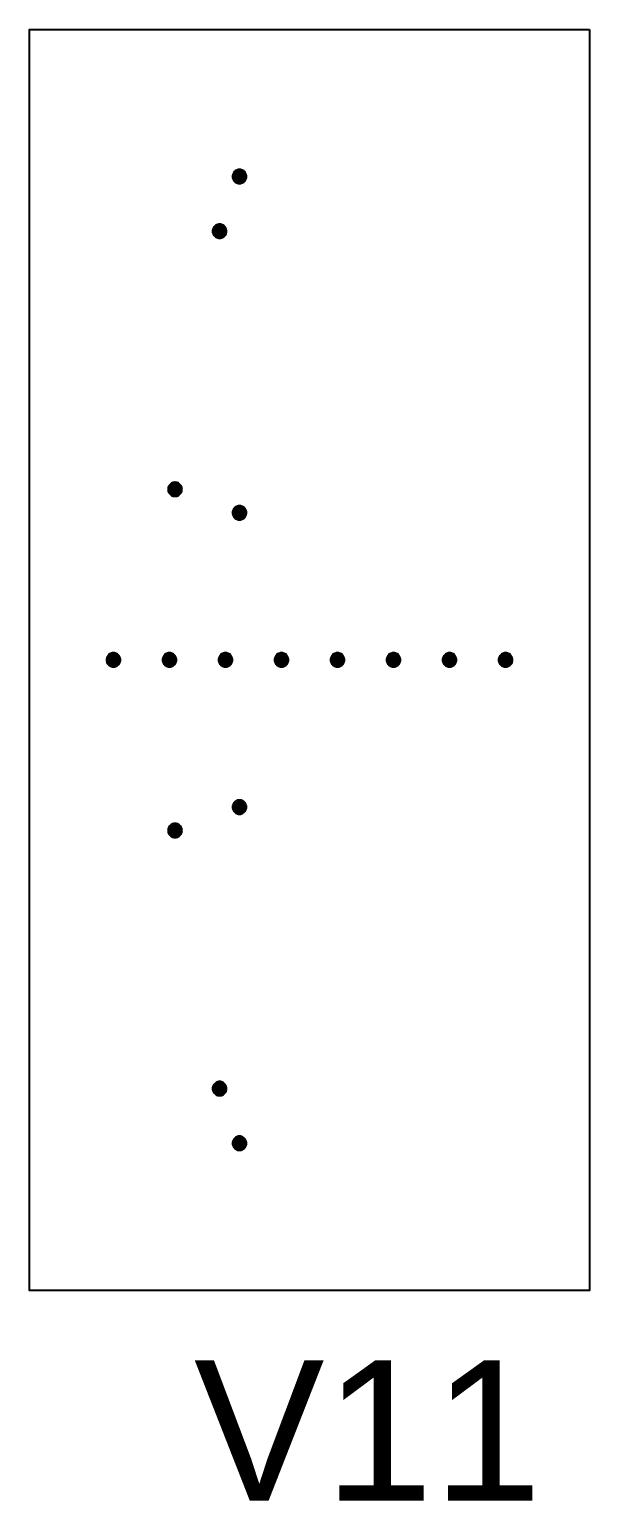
# Model space of a CAD drawing. Extents: x -2 to 177, y -6 to 16.
# Drawn here: x 163 to 167, y 5 to 15.5 of the extents above; entities that cross this region are included whole.
import ezdxf

# ---------------------------------------------------------------- set-up
doc = ezdxf.new("R2010")
doc.units = 0
doc.layers.get('0').update_dxf_attribs({"color": 255, "linetype": 'continuous'})
doc.layers.add('Outline', color=1, linetype='continuous')
doc.layers.add('V11', color=46, linetype='continuous')
doc.styles.get("Standard").update_dxf_attribs({"font": 'ARIAL.TTF'})

msp = doc.modelspace()

# ---------------------------------------------------------------- linework, layer by layer
at = {"layer": 'Outline'}
msp.add_lwpolyline([(167, 15.5), (167, 6.5), (163, 6.5), (163, 15.5)], close=True, dxfattribs=at)
at = {"layer": 'V11'}
for points in [[(164.55, 14.45), (164.55, 14.457), (164.548, 14.463), (164.546, 14.469), (164.543, 14.475), (164.54, 14.48), (164.535, 14.485), (164.53, 14.49), (164.525, 14.493), (164.519, 14.496), (164.513, 14.498), (164.507, 14.5), (164.5, 14.5), (164.493, 14.5), (164.487, 14.498), (164.481, 14.496), (164.475, 14.493), (164.47, 14.49), (164.465, 14.485), (164.46, 14.48), (164.457, 14.475), (164.454, 14.469), (164.452, 14.463), (164.45, 14.457), (164.45, 14.45), (164.45, 14.443), (164.452, 14.437), (164.454, 14.431), (164.457, 14.425), (164.46, 14.42), (164.465, 14.415), (164.47, 14.41), (164.475, 14.407), (164.481, 14.404), (164.487, 14.402), (164.493, 14.4), (164.5, 14.4), (164.507, 14.4), (164.513, 14.402), (164.519, 14.404), (164.525, 14.407), (164.53, 14.41), (164.535, 14.415), (164.54, 14.42), (164.543, 14.425), (164.546, 14.431), (164.548, 14.437), (164.55, 14.443), (164.55, 14.45)], [(164.408, 14.06), (164.408, 14.067), (164.406, 14.073), (164.404, 14.079), (164.401, 14.085), (164.398, 14.09), (164.393, 14.095), (164.388, 14.1), (164.383, 14.103), (164.377, 14.106), (164.371, 14.108), (164.365, 14.11), (164.358, 14.11), (164.352, 14.11), (164.345, 14.108), (164.339, 14.106), (164.333, 14.103), (164.328, 14.1), (164.323, 14.095), (164.318, 14.09), (164.315, 14.085), (164.312, 14.079), (164.31, 14.073), (164.308, 14.067), (164.308, 14.06), (164.308, 14.054), (164.31, 14.047), (164.312, 14.041), (164.315, 14.035), (164.318, 14.03), (164.323, 14.025), (164.328, 14.02), (164.333, 14.017), (164.339, 14.014), (164.345, 14.012), (164.352, 14.01), (164.358, 14.01), (164.365, 14.01), (164.371, 14.012), (164.377, 14.014), (164.383, 14.017), (164.388, 14.02), (164.393, 14.025), (164.398, 14.03), (164.401, 14.035), (164.404, 14.041), (164.406, 14.047), (164.408, 14.054), (164.408, 14.06)], [(164.09, 12.218), (164.089, 12.224), (164.088, 12.231), (164.086, 12.237), (164.083, 12.243), (164.079, 12.248), (164.075, 12.253), (164.07, 12.257), (164.065, 12.261), (164.059, 12.264), (164.052, 12.266), (164.046, 12.267), (164.04, 12.268), (164.033, 12.267), (164.027, 12.266), (164.02, 12.264), (164.015, 12.261), (164.009, 12.257), (164.004, 12.253), (164, 12.248), (163.996, 12.243), (163.993, 12.237), (163.991, 12.231), (163.99, 12.224), (163.99, 12.218), (163.99, 12.211), (163.991, 12.205), (163.993, 12.198), (163.996, 12.193), (164, 12.187), (164.004, 12.182), (164.009, 12.178), (164.015, 12.174), (164.02, 12.171), (164.027, 12.169), (164.033, 12.168), (164.04, 12.168), (164.046, 12.168), (164.052, 12.169), (164.059, 12.171), (164.065, 12.174), (164.07, 12.178), (164.075, 12.182), (164.079, 12.187), (164.083, 12.193), (164.086, 12.198), (164.088, 12.205), (164.089, 12.211), (164.09, 12.218)], [(164.55, 12.05), (164.55, 12.057), (164.548, 12.063), (164.546, 12.069), (164.543, 12.075), (164.54, 12.08), (164.535, 12.085), (164.53, 12.09), (164.525, 12.093), (164.519, 12.096), (164.513, 12.098), (164.507, 12.1), (164.5, 12.1), (164.493, 12.1), (164.487, 12.098), (164.481, 12.096), (164.475, 12.093), (164.47, 12.09), (164.465, 12.085), (164.46, 12.08), (164.457, 12.075), (164.454, 12.069), (164.452, 12.063), (164.45, 12.057), (164.45, 12.05), (164.45, 12.043), (164.452, 12.037), (164.454, 12.031), (164.457, 12.025), (164.46, 12.02), (164.465, 12.015), (164.47, 12.01), (164.475, 12.007), (164.481, 12.004), (164.487, 12.002), (164.493, 12), (164.5, 12), (164.507, 12), (164.513, 12.002), (164.519, 12.004), (164.525, 12.007), (164.53, 12.01), (164.535, 12.015), (164.54, 12.02), (164.543, 12.025), (164.546, 12.031), (164.548, 12.037), (164.55, 12.043), (164.55, 12.05)], [(163.65, 11), (163.65, 11.007), (163.648, 11.013), (163.646, 11.019), (163.643, 11.025), (163.64, 11.03), (163.635, 11.035), (163.63, 11.04), (163.625, 11.043), (163.619, 11.046), (163.613, 11.048), (163.607, 11.05), (163.6, 11.05), (163.593, 11.05), (163.587, 11.048), (163.581, 11.046), (163.575, 11.043), (163.57, 11.04), (163.565, 11.035), (163.56, 11.03), (163.557, 11.025), (163.554, 11.019), (163.552, 11.013), (163.55, 11.007), (163.55, 11), (163.55, 10.993), (163.552, 10.987), (163.554, 10.981), (163.557, 10.975), (163.56, 10.97), (163.565, 10.965), (163.57, 10.96), (163.575, 10.957), (163.581, 10.954), (163.587, 10.952), (163.593, 10.95), (163.6, 10.95), (163.607, 10.95), (163.613, 10.952), (163.619, 10.954), (163.625, 10.957), (163.63, 10.96), (163.635, 10.965), (163.64, 10.97), (163.643, 10.975), (163.646, 10.981), (163.648, 10.987), (163.65, 10.993), (163.65, 11)], [(164.05, 11), (164.05, 11.007), (164.048, 11.013), (164.046, 11.019), (164.043, 11.025), (164.04, 11.03), (164.035, 11.035), (164.03, 11.04), (164.025, 11.043), (164.019, 11.046), (164.013, 11.048), (164.007, 11.05), (164, 11.05), (163.993, 11.05), (163.987, 11.048), (163.981, 11.046), (163.975, 11.043), (163.97, 11.04), (163.965, 11.035), (163.96, 11.03), (163.957, 11.025), (163.954, 11.019), (163.952, 11.013), (163.95, 11.007), (163.95, 11), (163.95, 10.993), (163.952, 10.987), (163.954, 10.981), (163.957, 10.975), (163.96, 10.97), (163.965, 10.965), (163.97, 10.96), (163.975, 10.957), (163.981, 10.954), (163.987, 10.952), (163.993, 10.95), (164, 10.95), (164.007, 10.95), (164.013, 10.952), (164.019, 10.954), (164.025, 10.957), (164.03, 10.96), (164.035, 10.965), (164.04, 10.97), (164.043, 10.975), (164.046, 10.981), (164.048, 10.987), (164.05, 10.993), (164.05, 11)], [(164.45, 11), (164.45, 11.007), (164.448, 11.013), (164.446, 11.019), (164.443, 11.025), (164.44, 11.03), (164.435, 11.035), (164.43, 11.04), (164.425, 11.043), (164.419, 11.046), (164.413, 11.048), (164.407, 11.05), (164.4, 11.05), (164.393, 11.05), (164.387, 11.048), (164.381, 11.046), (164.375, 11.043), (164.37, 11.04), (164.365, 11.035), (164.36, 11.03), (164.357, 11.025), (164.354, 11.019), (164.352, 11.013), (164.35, 11.007), (164.35, 11), (164.35, 10.993), (164.352, 10.987), (164.354, 10.981), (164.357, 10.975), (164.36, 10.97), (164.365, 10.965), (164.37, 10.96), (164.375, 10.957), (164.381, 10.954), (164.387, 10.952), (164.393, 10.95), (164.4, 10.95), (164.407, 10.95), (164.413, 10.952), (164.419, 10.954), (164.425, 10.957), (164.43, 10.96), (164.435, 10.965), (164.44, 10.97), (164.443, 10.975), (164.446, 10.981), (164.448, 10.987), (164.45, 10.993), (164.45, 11)], [(164.85, 11), (164.85, 11.007), (164.848, 11.013), (164.846, 11.019), (164.843, 11.025), (164.84, 11.03), (164.835, 11.035), (164.83, 11.04), (164.825, 11.043), (164.819, 11.046), (164.813, 11.048), (164.807, 11.05), (164.8, 11.05), (164.793, 11.05), (164.787, 11.048), (164.781, 11.046), (164.775, 11.043), (164.77, 11.04), (164.765, 11.035), (164.76, 11.03), (164.757, 11.025), (164.754, 11.019), (164.752, 11.013), (164.75, 11.007), (164.75, 11), (164.75, 10.993), (164.752, 10.987), (164.754, 10.981), (164.757, 10.975), (164.76, 10.97), (164.765, 10.965), (164.77, 10.96), (164.775, 10.957), (164.781, 10.954), (164.787, 10.952), (164.793, 10.95), (164.8, 10.95), (164.807, 10.95), (164.813, 10.952), (164.819, 10.954), (164.825, 10.957), (164.83, 10.96), (164.835, 10.965), (164.84, 10.97), (164.843, 10.975), (164.846, 10.981), (164.848, 10.987), (164.85, 10.993), (164.85, 11)], [(165.25, 11), (165.25, 11.007), (165.248, 11.013), (165.246, 11.019), (165.243, 11.025), (165.24, 11.03), (165.235, 11.035), (165.23, 11.04), (165.225, 11.043), (165.219, 11.046), (165.213, 11.048), (165.207, 11.05), (165.2, 11.05), (165.193, 11.05), (165.187, 11.048), (165.181, 11.046), (165.175, 11.043), (165.17, 11.04), (165.165, 11.035), (165.16, 11.03), (165.157, 11.025), (165.154, 11.019), (165.152, 11.013), (165.15, 11.007), (165.15, 11), (165.15, 10.993), (165.152, 10.987), (165.154, 10.981), (165.157, 10.975), (165.16, 10.97), (165.165, 10.965), (165.17, 10.96), (165.175, 10.957), (165.181, 10.954), (165.187, 10.952), (165.193, 10.95), (165.2, 10.95), (165.207, 10.95), (165.213, 10.952), (165.219, 10.954), (165.225, 10.957), (165.23, 10.96), (165.235, 10.965), (165.24, 10.97), (165.243, 10.975), (165.246, 10.981), (165.248, 10.987), (165.25, 10.993), (165.25, 11)], [(165.65, 11), (165.65, 11.007), (165.648, 11.013), (165.646, 11.019), (165.643, 11.025), (165.64, 11.03), (165.635, 11.035), (165.63, 11.04), (165.625, 11.043), (165.619, 11.046), (165.613, 11.048), (165.607, 11.05), (165.6, 11.05), (165.593, 11.05), (165.587, 11.048), (165.581, 11.046), (165.575, 11.043), (165.57, 11.04), (165.565, 11.035), (165.56, 11.03), (165.557, 11.025), (165.554, 11.019), (165.552, 11.013), (165.55, 11.007), (165.55, 11), (165.55, 10.993), (165.552, 10.987), (165.554, 10.981), (165.557, 10.975), (165.56, 10.97), (165.565, 10.965), (165.57, 10.96), (165.575, 10.957), (165.581, 10.954), (165.587, 10.952), (165.593, 10.95), (165.6, 10.95), (165.607, 10.95), (165.613, 10.952), (165.619, 10.954), (165.625, 10.957), (165.63, 10.96), (165.635, 10.965), (165.64, 10.97), (165.643, 10.975), (165.646, 10.981), (165.648, 10.987), (165.65, 10.993), (165.65, 11)], [(166.05, 11), (166.05, 11.007), (166.048, 11.013), (166.046, 11.019), (166.043, 11.025), (166.04, 11.03), (166.035, 11.035), (166.03, 11.04), (166.025, 11.043), (166.019, 11.046), (166.013, 11.048), (166.007, 11.05), (166, 11.05), (165.993, 11.05), (165.987, 11.048), (165.981, 11.046), (165.975, 11.043), (165.97, 11.04), (165.965, 11.035), (165.96, 11.03), (165.957, 11.025), (165.954, 11.019), (165.952, 11.013), (165.95, 11.007), (165.95, 11), (165.95, 10.993), (165.952, 10.987), (165.954, 10.981), (165.957, 10.975), (165.96, 10.97), (165.965, 10.965), (165.97, 10.96), (165.975, 10.957), (165.981, 10.954), (165.987, 10.952), (165.993, 10.95), (166, 10.95), (166.007, 10.95), (166.013, 10.952), (166.019, 10.954), (166.025, 10.957), (166.03, 10.96), (166.035, 10.965), (166.04, 10.97), (166.043, 10.975), (166.046, 10.981), (166.048, 10.987), (166.05, 10.993), (166.05, 11)], [(166.45, 11), (166.45, 11.007), (166.448, 11.013), (166.446, 11.019), (166.443, 11.025), (166.44, 11.03), (166.435, 11.035), (166.43, 11.04), (166.425, 11.043), (166.419, 11.046), (166.413, 11.048), (166.407, 11.05), (166.4, 11.05), (166.393, 11.05), (166.387, 11.048), (166.381, 11.046), (166.375, 11.043), (166.37, 11.04), (166.365, 11.035), (166.36, 11.03), (166.357, 11.025), (166.354, 11.019), (166.352, 11.013), (166.35, 11.007), (166.35, 11), (166.35, 10.993), (166.352, 10.987), (166.354, 10.981), (166.357, 10.975), (166.36, 10.97), (166.365, 10.965), (166.37, 10.96), (166.375, 10.957), (166.381, 10.954), (166.387, 10.952), (166.393, 10.95), (166.4, 10.95), (166.407, 10.95), (166.413, 10.952), (166.419, 10.954), (166.425, 10.957), (166.43, 10.96), (166.435, 10.965), (166.44, 10.97), (166.443, 10.975), (166.446, 10.981), (166.448, 10.987), (166.45, 10.993), (166.45, 11)], [(164.55, 9.95), (164.55, 9.957), (164.548, 9.963), (164.546, 9.969), (164.543, 9.975), (164.54, 9.98), (164.535, 9.985), (164.53, 9.99), (164.525, 9.993), (164.519, 9.996), (164.513, 9.998), (164.507, 10), (164.5, 10), (164.493, 10), (164.487, 9.998), (164.481, 9.996), (164.475, 9.993), (164.47, 9.99), (164.465, 9.985), (164.46, 9.98), (164.457, 9.975), (164.454, 9.969), (164.452, 9.963), (164.45, 9.957), (164.45, 9.95), (164.45, 9.943), (164.452, 9.937), (164.454, 9.931), (164.457, 9.925), (164.46, 9.92), (164.465, 9.915), (164.47, 9.91), (164.475, 9.907), (164.481, 9.904), (164.487, 9.902), (164.493, 9.9), (164.5, 9.9), (164.507, 9.9), (164.513, 9.902), (164.519, 9.904), (164.525, 9.907), (164.53, 9.91), (164.535, 9.915), (164.54, 9.92), (164.543, 9.925), (164.546, 9.931), (164.548, 9.937), (164.55, 9.943), (164.55, 9.95)], [(164.09, 9.782), (164.089, 9.789), (164.088, 9.795), (164.086, 9.802), (164.083, 9.807), (164.079, 9.813), (164.075, 9.818), (164.07, 9.822), (164.065, 9.826), (164.059, 9.829), (164.052, 9.831), (164.046, 9.832), (164.04, 9.832), (164.033, 9.832), (164.027, 9.831), (164.02, 9.829), (164.015, 9.826), (164.009, 9.822), (164.004, 9.818), (164, 9.813), (163.996, 9.807), (163.993, 9.802), (163.991, 9.795), (163.99, 9.789), (163.99, 9.782), (163.99, 9.776), (163.991, 9.769), (163.993, 9.763), (163.996, 9.757), (164, 9.752), (164.004, 9.747), (164.009, 9.743), (164.015, 9.739), (164.02, 9.736), (164.027, 9.734), (164.033, 9.733), (164.04, 9.732), (164.046, 9.733), (164.052, 9.734), (164.059, 9.736), (164.065, 9.739), (164.07, 9.743), (164.075, 9.747), (164.079, 9.752), (164.083, 9.757), (164.086, 9.763), (164.088, 9.769), (164.089, 9.776), (164.09, 9.782)], [(164.408, 7.94), (164.408, 7.946), (164.406, 7.953), (164.404, 7.959), (164.401, 7.965), (164.398, 7.97), (164.393, 7.975), (164.388, 7.98), (164.383, 7.983), (164.377, 7.986), (164.371, 7.988), (164.365, 7.99), (164.358, 7.99), (164.352, 7.99), (164.345, 7.988), (164.339, 7.986), (164.333, 7.983), (164.328, 7.98), (164.323, 7.975), (164.318, 7.97), (164.315, 7.965), (164.312, 7.959), (164.31, 7.953), (164.308, 7.946), (164.308, 7.94), (164.308, 7.933), (164.31, 7.927), (164.312, 7.921), (164.315, 7.915), (164.318, 7.91), (164.323, 7.905), (164.328, 7.9), (164.333, 7.897), (164.339, 7.894), (164.345, 7.892), (164.352, 7.89), (164.358, 7.89), (164.365, 7.89), (164.371, 7.892), (164.377, 7.894), (164.383, 7.897), (164.388, 7.9), (164.393, 7.905), (164.398, 7.91), (164.401, 7.915), (164.404, 7.921), (164.406, 7.927), (164.408, 7.933), (164.408, 7.94)], [(164.55, 7.55), (164.55, 7.557), (164.548, 7.563), (164.546, 7.569), (164.543, 7.575), (164.54, 7.58), (164.535, 7.585), (164.53, 7.59), (164.525, 7.593), (164.519, 7.596), (164.513, 7.598), (164.507, 7.6), (164.5, 7.6), (164.493, 7.6), (164.487, 7.598), (164.481, 7.596), (164.475, 7.593), (164.47, 7.59), (164.465, 7.585), (164.46, 7.58), (164.457, 7.575), (164.454, 7.569), (164.452, 7.563), (164.45, 7.557), (164.45, 7.55), (164.45, 7.543), (164.452, 7.537), (164.454, 7.531), (164.457, 7.525), (164.46, 7.52), (164.465, 7.515), (164.47, 7.51), (164.475, 7.507), (164.481, 7.504), (164.487, 7.502), (164.493, 7.5), (164.5, 7.5), (164.507, 7.5), (164.513, 7.502), (164.519, 7.504), (164.525, 7.507), (164.53, 7.51), (164.535, 7.515), (164.54, 7.52), (164.543, 7.525), (164.546, 7.531), (164.548, 7.537), (164.55, 7.543), (164.55, 7.55)]]:
    msp.add_lwpolyline(points, close=True, dxfattribs=at)
for points in [[(164.481, 14.496), (164.465, 14.485), (164.5, 14.45)], [(164.5, 14.5), (164.481, 14.496), (164.5, 14.45)], [(164.519, 14.496), (164.5, 14.5), (164.5, 14.45)], [(164.535, 14.485), (164.519, 14.496), (164.5, 14.45)], [(164.454, 14.469), (164.45, 14.45), (164.5, 14.45)], [(164.45, 14.45), (164.454, 14.431), (164.5, 14.45)], [(164.465, 14.485), (164.454, 14.469), (164.5, 14.45)], [(164.454, 14.431), (164.465, 14.415), (164.5, 14.45)], [(164.465, 14.415), (164.481, 14.404), (164.5, 14.45)], [(164.481, 14.404), (164.5, 14.4), (164.5, 14.45)], [(164.546, 14.469), (164.535, 14.485), (164.5, 14.45)], [(164.55, 14.45), (164.546, 14.469), (164.5, 14.45)], [(164.5, 14.4), (164.519, 14.404), (164.5, 14.45)], [(164.519, 14.404), (164.535, 14.415), (164.5, 14.45)], [(164.535, 14.415), (164.546, 14.431), (164.5, 14.45)], [(164.546, 14.431), (164.55, 14.45), (164.5, 14.45)], [(164.312, 14.079), (164.308, 14.06), (164.358, 14.06)], [(164.323, 14.095), (164.312, 14.079), (164.358, 14.06)], [(164.339, 14.106), (164.323, 14.095), (164.358, 14.06)], [(164.358, 14.11), (164.339, 14.106), (164.358, 14.06)], [(164.377, 14.106), (164.358, 14.11), (164.358, 14.06)], [(164.393, 14.095), (164.377, 14.106), (164.358, 14.06)], [(164.404, 14.079), (164.393, 14.095), (164.358, 14.06)], [(164.408, 14.06), (164.404, 14.079), (164.358, 14.06)], [(164.308, 14.06), (164.312, 14.041), (164.358, 14.06)], [(164.312, 14.041), (164.323, 14.025), (164.358, 14.06)], [(164.323, 14.025), (164.339, 14.014), (164.358, 14.06)], [(164.339, 14.014), (164.358, 14.01), (164.358, 14.06)], [(164.358, 14.01), (164.377, 14.014), (164.358, 14.06)], [(164.377, 14.014), (164.393, 14.025), (164.358, 14.06)], [(164.393, 14.025), (164.404, 14.041), (164.358, 14.06)], [(164.404, 14.041), (164.408, 14.06), (164.358, 14.06)], [(163.993, 12.237), (163.99, 12.218), (164.04, 12.218)], [(163.99, 12.218), (163.993, 12.198), (164.04, 12.218)], [(164.004, 12.253), (163.993, 12.237), (164.04, 12.218)], [(163.993, 12.198), (164.004, 12.182), (164.04, 12.218)], [(164.02, 12.264), (164.004, 12.253), (164.04, 12.218)], [(164.004, 12.182), (164.02, 12.171), (164.04, 12.218)], [(164.04, 12.268), (164.02, 12.264), (164.04, 12.218)], [(164.02, 12.171), (164.04, 12.168), (164.04, 12.218)], [(164.059, 12.264), (164.04, 12.268), (164.04, 12.218)], [(164.075, 12.253), (164.059, 12.264), (164.04, 12.218)], [(164.086, 12.237), (164.075, 12.253), (164.04, 12.218)], [(164.09, 12.218), (164.086, 12.237), (164.04, 12.218)], [(164.04, 12.168), (164.059, 12.171), (164.04, 12.218)], [(164.059, 12.171), (164.075, 12.182), (164.04, 12.218)], [(164.075, 12.182), (164.086, 12.198), (164.04, 12.218)], [(164.086, 12.198), (164.09, 12.218), (164.04, 12.218)], [(164.465, 12.085), (164.454, 12.069), (164.5, 12.05)], [(164.481, 12.096), (164.465, 12.085), (164.5, 12.05)], [(164.5, 12.1), (164.481, 12.096), (164.5, 12.05)], [(164.519, 12.096), (164.5, 12.1), (164.5, 12.05)], [(164.535, 12.085), (164.519, 12.096), (164.5, 12.05)], [(164.546, 12.069), (164.535, 12.085), (164.5, 12.05)], [(164.454, 12.069), (164.45, 12.05), (164.5, 12.05)], [(164.45, 12.05), (164.454, 12.031), (164.5, 12.05)], [(164.454, 12.031), (164.465, 12.015), (164.5, 12.05)], [(164.465, 12.015), (164.481, 12.004), (164.5, 12.05)], [(164.481, 12.004), (164.5, 12), (164.5, 12.05)], [(164.55, 12.05), (164.546, 12.069), (164.5, 12.05)], [(164.5, 12), (164.519, 12.004), (164.5, 12.05)], [(164.519, 12.004), (164.535, 12.015), (164.5, 12.05)], [(164.535, 12.015), (164.546, 12.031), (164.5, 12.05)], [(164.546, 12.031), (164.55, 12.05), (164.5, 12.05)], [(163.565, 11.035), (163.554, 11.019), (163.6, 11)], [(163.581, 11.046), (163.565, 11.035), (163.6, 11)], [(163.6, 11.05), (163.581, 11.046), (163.6, 11)], [(163.619, 11.046), (163.6, 11.05), (163.6, 11)], [(163.635, 11.035), (163.619, 11.046), (163.6, 11)], [(163.646, 11.019), (163.635, 11.035), (163.6, 11)], [(163.965, 11.035), (163.954, 11.019), (164, 11)], [(163.981, 11.046), (163.965, 11.035), (164, 11)], [(164, 11.05), (163.981, 11.046), (164, 11)], [(164.019, 11.046), (164, 11.05), (164, 11)], [(164.035, 11.035), (164.019, 11.046), (164, 11)], [(164.046, 11.019), (164.035, 11.035), (164, 11)], [(164.365, 11.035), (164.354, 11.019), (164.4, 11)], [(164.381, 11.046), (164.365, 11.035), (164.4, 11)], [(164.4, 11.05), (164.381, 11.046), (164.4, 11)], [(164.419, 11.046), (164.4, 11.05), (164.4, 11)], [(164.435, 11.035), (164.419, 11.046), (164.4, 11)], [(164.446, 11.019), (164.435, 11.035), (164.4, 11)], [(164.765, 11.035), (164.754, 11.019), (164.8, 11)], [(164.781, 11.046), (164.765, 11.035), (164.8, 11)], [(164.8, 11.05), (164.781, 11.046), (164.8, 11)], [(164.819, 11.046), (164.8, 11.05), (164.8, 11)], [(164.835, 11.035), (164.819, 11.046), (164.8, 11)], [(164.846, 11.019), (164.835, 11.035), (164.8, 11)], [(165.165, 11.035), (165.154, 11.019), (165.2, 11)], [(165.181, 11.046), (165.165, 11.035), (165.2, 11)], [(165.2, 11.05), (165.181, 11.046), (165.2, 11)], [(165.219, 11.046), (165.2, 11.05), (165.2, 11)], [(165.235, 11.035), (165.219, 11.046), (165.2, 11)], [(165.246, 11.019), (165.235, 11.035), (165.2, 11)], [(165.565, 11.035), (165.554, 11.019), (165.6, 11)], [(165.581, 11.046), (165.565, 11.035), (165.6, 11)], [(165.6, 11.05), (165.581, 11.046), (165.6, 11)], [(165.619, 11.046), (165.6, 11.05), (165.6, 11)], [(165.635, 11.035), (165.619, 11.046), (165.6, 11)], [(165.646, 11.019), (165.635, 11.035), (165.6, 11)], [(165.965, 11.035), (165.954, 11.019), (166, 11)], [(165.981, 11.046), (165.965, 11.035), (166, 11)], [(166, 11.05), (165.981, 11.046), (166, 11)], [(166.019, 11.046), (166, 11.05), (166, 11)], [(166.035, 11.035), (166.019, 11.046), (166, 11)], [(166.046, 11.019), (166.035, 11.035), (166, 11)], [(166.365, 11.035), (166.354, 11.019), (166.4, 11)], [(166.381, 11.046), (166.365, 11.035), (166.4, 11)], [(166.4, 11.05), (166.381, 11.046), (166.4, 11)], [(166.419, 11.046), (166.4, 11.05), (166.4, 11)], [(166.435, 11.035), (166.419, 11.046), (166.4, 11)], [(166.446, 11.019), (166.435, 11.035), (166.4, 11)], [(163.554, 11.019), (163.55, 11), (163.6, 11)], [(163.55, 11), (163.554, 10.981), (163.6, 11)], [(163.554, 10.981), (163.565, 10.965), (163.6, 11)], [(163.565, 10.965), (163.581, 10.954), (163.6, 11)], [(163.581, 10.954), (163.6, 10.95), (163.6, 11)], [(163.65, 11), (163.646, 11.019), (163.6, 11)], [(163.6, 10.95), (163.619, 10.954), (163.6, 11)], [(163.619, 10.954), (163.635, 10.965), (163.6, 11)], [(163.635, 10.965), (163.646, 10.981), (163.6, 11)], [(163.646, 10.981), (163.65, 11), (163.6, 11)], [(163.954, 11.019), (163.95, 11), (164, 11)], [(163.95, 11), (163.954, 10.981), (164, 11)], [(163.954, 10.981), (163.965, 10.965), (164, 11)], [(163.965, 10.965), (163.981, 10.954), (164, 11)], [(163.981, 10.954), (164, 10.95), (164, 11)], [(164.05, 11), (164.046, 11.019), (164, 11)], [(164, 10.95), (164.019, 10.954), (164, 11)], [(164.019, 10.954), (164.035, 10.965), (164, 11)], [(164.035, 10.965), (164.046, 10.981), (164, 11)], [(164.046, 10.981), (164.05, 11), (164, 11)], [(164.354, 11.019), (164.35, 11), (164.4, 11)], [(164.35, 11), (164.354, 10.981), (164.4, 11)], [(164.354, 10.981), (164.365, 10.965), (164.4, 11)], [(164.365, 10.965), (164.381, 10.954), (164.4, 11)], [(164.381, 10.954), (164.4, 10.95), (164.4, 11)], [(164.45, 11), (164.446, 11.019), (164.4, 11)], [(164.4, 10.95), (164.419, 10.954), (164.4, 11)], [(164.419, 10.954), (164.435, 10.965), (164.4, 11)], [(164.435, 10.965), (164.446, 10.981), (164.4, 11)], [(164.446, 10.981), (164.45, 11), (164.4, 11)], [(164.754, 11.019), (164.75, 11), (164.8, 11)], [(164.75, 11), (164.754, 10.981), (164.8, 11)], [(164.754, 10.981), (164.765, 10.965), (164.8, 11)], [(164.765, 10.965), (164.781, 10.954), (164.8, 11)], [(164.781, 10.954), (164.8, 10.95), (164.8, 11)], [(164.85, 11), (164.846, 11.019), (164.8, 11)], [(164.8, 10.95), (164.819, 10.954), (164.8, 11)], [(164.819, 10.954), (164.835, 10.965), (164.8, 11)], [(164.835, 10.965), (164.846, 10.981), (164.8, 11)], [(164.846, 10.981), (164.85, 11), (164.8, 11)], [(165.154, 11.019), (165.15, 11), (165.2, 11)], [(165.15, 11), (165.154, 10.981), (165.2, 11)], [(165.154, 10.981), (165.165, 10.965), (165.2, 11)], [(165.165, 10.965), (165.181, 10.954), (165.2, 11)], [(165.181, 10.954), (165.2, 10.95), (165.2, 11)], [(165.25, 11), (165.246, 11.019), (165.2, 11)], [(165.2, 10.95), (165.219, 10.954), (165.2, 11)], [(165.219, 10.954), (165.235, 10.965), (165.2, 11)], [(165.235, 10.965), (165.246, 10.981), (165.2, 11)], [(165.246, 10.981), (165.25, 11), (165.2, 11)], [(165.554, 11.019), (165.55, 11), (165.6, 11)], [(165.55, 11), (165.554, 10.981), (165.6, 11)], [(165.554, 10.981), (165.565, 10.965), (165.6, 11)], [(165.565, 10.965), (165.581, 10.954), (165.6, 11)], [(165.581, 10.954), (165.6, 10.95), (165.6, 11)], [(165.65, 11), (165.646, 11.019), (165.6, 11)], [(165.6, 10.95), (165.619, 10.954), (165.6, 11)], [(165.619, 10.954), (165.635, 10.965), (165.6, 11)], [(165.635, 10.965), (165.646, 10.981), (165.6, 11)], [(165.646, 10.981), (165.65, 11), (165.6, 11)], [(165.954, 11.019), (165.95, 11), (166, 11)], [(165.95, 11), (165.954, 10.981), (166, 11)], [(165.954, 10.981), (165.965, 10.965), (166, 11)], [(165.965, 10.965), (165.981, 10.954), (166, 11)], [(165.981, 10.954), (166, 10.95), (166, 11)], [(166.05, 11), (166.046, 11.019), (166, 11)], [(166, 10.95), (166.019, 10.954), (166, 11)], [(166.019, 10.954), (166.035, 10.965), (166, 11)], [(166.035, 10.965), (166.046, 10.981), (166, 11)], [(166.046, 10.981), (166.05, 11), (166, 11)], [(166.354, 11.019), (166.35, 11), (166.4, 11)], [(166.35, 11), (166.354, 10.981), (166.4, 11)], [(166.354, 10.981), (166.365, 10.965), (166.4, 11)], [(166.365, 10.965), (166.381, 10.954), (166.4, 11)], [(166.381, 10.954), (166.4, 10.95), (166.4, 11)], [(166.45, 11), (166.446, 11.019), (166.4, 11)], [(166.4, 10.95), (166.419, 10.954), (166.4, 11)], [(166.419, 10.954), (166.435, 10.965), (166.4, 11)], [(166.435, 10.965), (166.446, 10.981), (166.4, 11)], [(166.446, 10.981), (166.45, 11), (166.4, 11)], [(164.465, 9.985), (164.454, 9.969), (164.5, 9.95)], [(164.481, 9.996), (164.465, 9.985), (164.5, 9.95)], [(164.5, 10), (164.481, 9.996), (164.5, 9.95)], [(164.519, 9.996), (164.5, 10), (164.5, 9.95)], [(164.535, 9.985), (164.519, 9.996), (164.5, 9.95)], [(164.546, 9.969), (164.535, 9.985), (164.5, 9.95)], [(164.454, 9.969), (164.45, 9.95), (164.5, 9.95)], [(164.45, 9.95), (164.454, 9.931), (164.5, 9.95)], [(164.454, 9.931), (164.465, 9.915), (164.5, 9.95)], [(164.465, 9.915), (164.481, 9.904), (164.5, 9.95)], [(164.481, 9.904), (164.5, 9.9), (164.5, 9.95)], [(164.55, 9.95), (164.546, 9.969), (164.5, 9.95)], [(164.5, 9.9), (164.519, 9.904), (164.5, 9.95)], [(164.519, 9.904), (164.535, 9.915), (164.5, 9.95)], [(164.535, 9.915), (164.546, 9.931), (164.5, 9.95)], [(164.546, 9.931), (164.55, 9.95), (164.5, 9.95)], [(163.993, 9.802), (163.99, 9.782), (164.04, 9.782)], [(163.99, 9.782), (163.993, 9.763), (164.04, 9.782)], [(164.004, 9.818), (163.993, 9.802), (164.04, 9.782)], [(163.993, 9.763), (164.004, 9.747), (164.04, 9.782)], [(164.02, 9.829), (164.004, 9.818), (164.04, 9.782)], [(164.004, 9.747), (164.02, 9.736), (164.04, 9.782)], [(164.04, 9.832), (164.02, 9.829), (164.04, 9.782)], [(164.02, 9.736), (164.04, 9.732), (164.04, 9.782)], [(164.059, 9.829), (164.04, 9.832), (164.04, 9.782)], [(164.075, 9.818), (164.059, 9.829), (164.04, 9.782)], [(164.086, 9.802), (164.075, 9.818), (164.04, 9.782)], [(164.09, 9.782), (164.086, 9.802), (164.04, 9.782)], [(164.04, 9.732), (164.059, 9.736), (164.04, 9.782)], [(164.059, 9.736), (164.075, 9.747), (164.04, 9.782)], [(164.075, 9.747), (164.086, 9.763), (164.04, 9.782)], [(164.086, 9.763), (164.09, 9.782), (164.04, 9.782)], [(164.339, 7.986), (164.323, 7.975), (164.358, 7.94)], [(164.358, 7.99), (164.339, 7.986), (164.358, 7.94)], [(164.377, 7.986), (164.358, 7.99), (164.358, 7.94)], [(164.393, 7.975), (164.377, 7.986), (164.358, 7.94)], [(164.312, 7.959), (164.308, 7.94), (164.358, 7.94)], [(164.308, 7.94), (164.312, 7.921), (164.358, 7.94)], [(164.323, 7.975), (164.312, 7.959), (164.358, 7.94)], [(164.312, 7.921), (164.323, 7.905), (164.358, 7.94)], [(164.323, 7.905), (164.339, 7.894), (164.358, 7.94)], [(164.339, 7.894), (164.358, 7.89), (164.358, 7.94)], [(164.404, 7.959), (164.393, 7.975), (164.358, 7.94)], [(164.408, 7.94), (164.404, 7.959), (164.358, 7.94)], [(164.358, 7.89), (164.377, 7.894), (164.358, 7.94)], [(164.377, 7.894), (164.393, 7.905), (164.358, 7.94)], [(164.393, 7.905), (164.404, 7.921), (164.358, 7.94)], [(164.404, 7.921), (164.408, 7.94), (164.358, 7.94)], [(164.454, 7.569), (164.45, 7.55), (164.5, 7.55)], [(164.465, 7.585), (164.454, 7.569), (164.5, 7.55)], [(164.481, 7.596), (164.465, 7.585), (164.5, 7.55)], [(164.5, 7.6), (164.481, 7.596), (164.5, 7.55)], [(164.519, 7.596), (164.5, 7.6), (164.5, 7.55)], [(164.535, 7.585), (164.519, 7.596), (164.5, 7.55)], [(164.546, 7.569), (164.535, 7.585), (164.5, 7.55)], [(164.55, 7.55), (164.546, 7.569), (164.5, 7.55)], [(164.45, 7.55), (164.454, 7.531), (164.5, 7.55)], [(164.454, 7.531), (164.465, 7.515), (164.5, 7.55)], [(164.465, 7.515), (164.481, 7.504), (164.5, 7.55)], [(164.481, 7.504), (164.5, 7.5), (164.5, 7.55)], [(164.5, 7.5), (164.519, 7.504), (164.5, 7.55)], [(164.519, 7.504), (164.535, 7.515), (164.5, 7.55)], [(164.535, 7.515), (164.546, 7.531), (164.5, 7.55)], [(164.546, 7.531), (164.55, 7.55), (164.5, 7.55)]]:
    msp.add_solid(points, dxfattribs=at)

# ---------------------------------------------------------------- texts
msp.add_text('V11', height=1).set_placement((164.175, 5))

doc.saveas('drawing.dxf')
